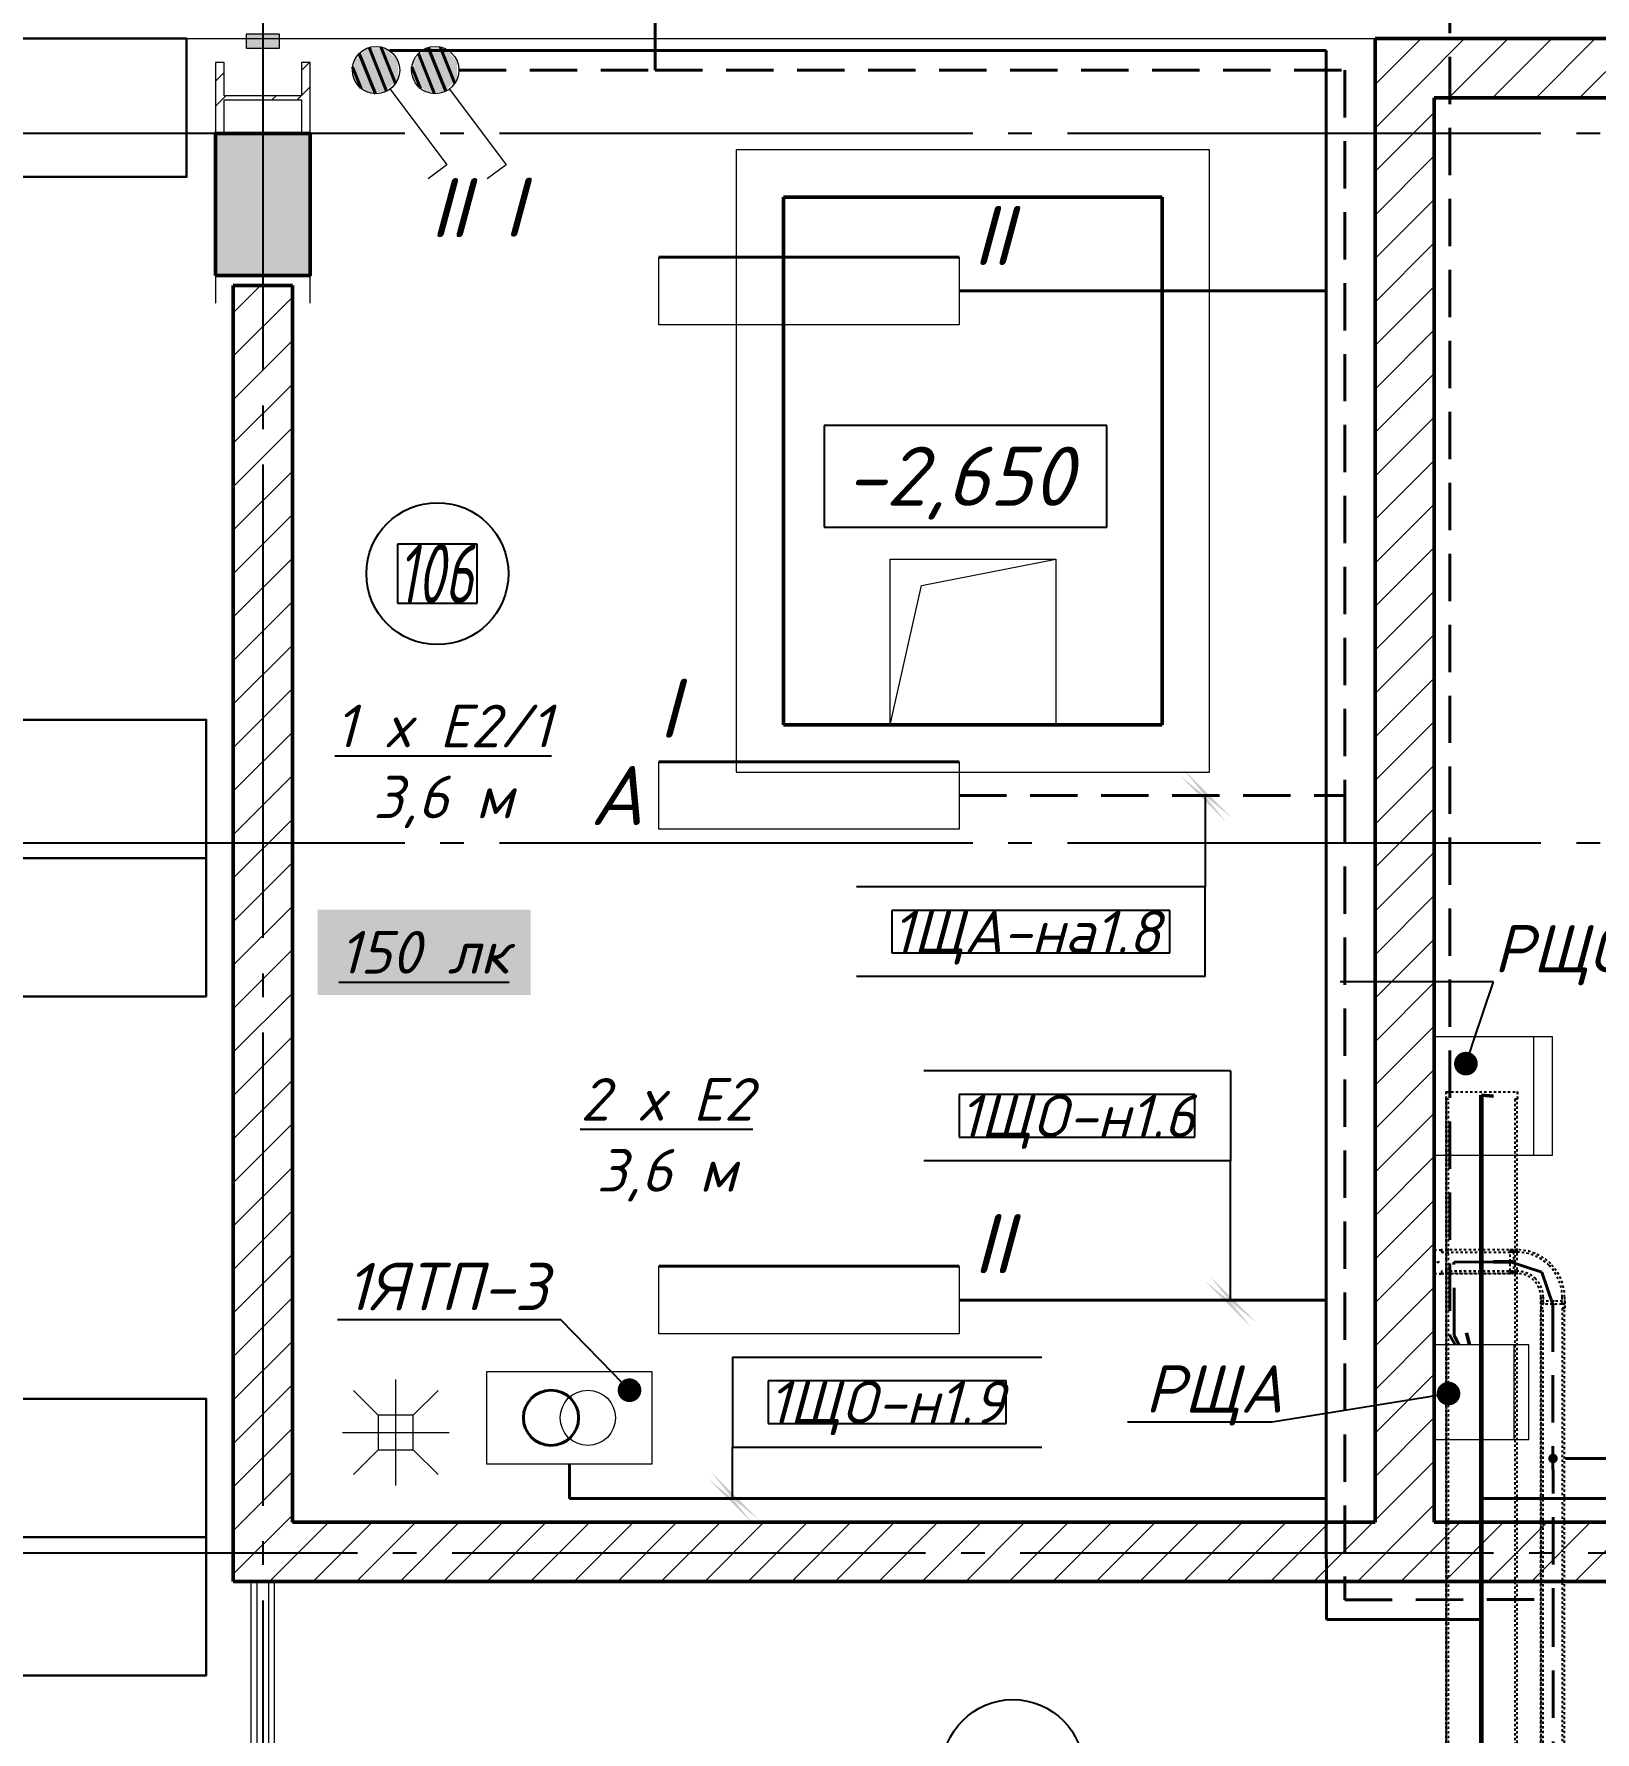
# Model space of a CAD drawing. Header units: millimetres. Extents: x 0 to 1293, y 0 to 420.
# Drawn here: x 388.5 to 454.5, y 302 to 373.8 of the extents above; entities that cross this region are included whole.
import ezdxf
from ezdxf import colors
from ezdxf.entities.mleader import LeaderData, LeaderLine
from ezdxf.math import Vec2, Vec3

# ---------------------------------------------------------------- set-up
doc = ezdxf.new("R2010")
doc.units = ezdxf.units.MM
for name, pattern in [('JIS_02_2.0', [3, 2, -1]), ('ГОСТ 2.303 5', [24, 20, -1.5, 1, -1.5]), ('СПКБ-0000-000-АР#001$0$Ashe', [300, 200, -100])]:
    doc.linetypes.add(name, pattern=pattern)
for name, color, linetype in [('@000', 7, 'Continuous'), ('Viewport1ForCustomObjects_0', 7, 'Continuous'), ('Viewport2ForCustomObjects_0', 7, 'Continuous'), ('Номер помещения', 7, 'Continuous'), ('СПКБ-0000-000-АР#001$0$Колонны новые', 7, 'Continuous'), ('СПКБ-0000-000-АР#001$0$Колонны существующие', 7, 'Continuous'), ('СПКБ-0000-000-АР#001$0$оборудование ТХ', 253, 'Continuous'), ('СПКБ-0000-000-АР#001$0$Перекрытие новые', 7, 'Continuous'), ('СПКБ-0000-000-АР#001$0$Стены', 7, 'Continuous'), ('СПКБ-0000-000-АР#001$0$Фахверк', 7, 'Continuous'), ('Строительные оси', 7, 'Continuous'), ('ЭМ_ЛОТКИ', 3, 'JIS_02_2.0'), ('ЭО_АВАРИЙНОЕ ОСВЕЩЕНИЕ', 7, 'Continuous'), ('ЭО_РАБОЧЕЕ ОСВЕЩЕНИЕ', 7, 'Continuous'), ('ЭС', 7, 'Continuous')]:
    doc.layers.add(name, color=color, linetype=linetype)
for name, color, linetype, lineweight, true_color in [('СПКБ-0000-000-АР#001$0$Колонны новые_Ном._пера__108', 7, 'Continuous', 13, 0xfd8379), ('СПКБ-0000-000-АР#001$0$Колонны существующие_Ном._пера__102', 7, 'Continuous', 13, 0xcccccc), ('СПКБ-0000-000-АР#001$0$Линии_Ном._пера__58', 7, 'Continuous', 50, 0xdf0000), ('СПКБ-0000-000-АР#001$0$Стены_Ном._пера__161', 7, 'Continuous', 13, 0xe11606), ('СПКБ-0000-000-АР#001$0$Стены_Ном._пера__58', 7, 'Continuous', 50, 0xdf0000), ('СПКБ-0000-000-АР#001$0$Фахверк_Ном._пера__102', 7, 'Continuous', 13, 0xcccccc)]:
    doc.layers.add(name, color=color, linetype=linetype, lineweight=lineweight, true_color=true_color)
for name, color, linetype, lineweight in [('СПКБ-0000-000-АР#001$0$Колонны новые_Ном._пера__20', 1, 'Continuous', 20), ('СПКБ-0000-000-АР#001$0$Колонны существующие_Ном._пера__141', 7, 'Continuous', 50), ('СПКБ-0000-000-АР#001$0$Линии_Ном._пера__1', 7, 'Continuous', 13), ('СПКБ-0000-000-АР#001$0$Линии_Ном._пера__20', 1, 'Continuous', 20), ('СПКБ-0000-000-АР#001$0$Перекрытие новые_Ном._пера__2', 8, 'Continuous', 15), ('СПКБ-0000-000-АР#001$0$Сантехника_Ном._пера__6', 5, 'Continuous', 9), ('СПКБ-0000-000-АР#001$0$Стены_Ном._пера__20', 1, 'Continuous', 20), ('СПКБ-0000-000-АР#001$0$Фахверк_Ном._пера__1', 7, 'Continuous', 13)]:
    doc.layers.add(name, color=color, linetype=linetype, lineweight=lineweight)
doc.styles.add('1.8', font='isocpeui.ttf', dxfattribs={"height": 1.8})
doc.styles.add('2.5', font='isocpeui.ttf')
doc.styles.add('CustomTextStyle175', font='isocpeui.ttf', dxfattribs={"height": 1.8})
doc.styles.add('CustomTextStyle184', font='isocpeui.ttf', dxfattribs={"height": 1.8})
doc.styles.add('CustomTextStyle206', font='isocpeui.ttf', dxfattribs={"height": 1.8})
doc.styles.add('CustomTextStyle22', font='isocpeui.ttf', dxfattribs={"width": 0.670915, "height": 2.5})
doc.styles.add('CustomTextStyle80', font='isocpeui.ttf', dxfattribs={"height": 2.5})
pattern_1 = [(0, (0, 0), (0, 75), [0, -75])]
pattern_2 = [(45, (0, 0), (-91.9239, 91.9239), [])]
pattern_3 = [(45, (0, 0), (-159.099, 159.099), []), (45, (-53.03, 53.03), (-159.099, 159.099), [])]

# ---------------------------------------------------------------- blocks, each defined once
blk = doc.blocks.new('*U560')
at = {"color": 0, "linetype": 'ByBlock', "lineweight": -2}
for p, q in [((-151, 0), (-151, -29.5)), ((-151, 0), (-150.2, 0)), ((-150.2, 0), (-150.2, -29.5)), ((-150.2, 0), (-148.7, 0)), ((-148.7, 0), (148.7, 0)), ((148.7, 0), (150.2, 0)), ((150.2, 0), (150.2, -29.5)), ((150.2, 0), (151, 0)), ((151, 0), (151, -29.5)), ((-150, -31), (-150, -3992.7)), ((-140, -31), (-150, -31)), ((-150, -3992.7), (-150, -31)), ((-140, -3992.7), (-140, -31)), ((140, -31), (140, -3992.7)), ((150, -31), (140, -31)), ((150, -3992.7), (150, -31)), ((150, -3992.7), (150, -31)), ((-140, -3992.7), (-150, -3992.7)), ((140, -3992.7), (-140, -3992.7)), ((150, -3992.7), (140, -3992.7))]:
    blk.add_line(p, q, dxfattribs=at)
for centre in [(0, -15), (0, -3977.7)]:
    blk.add_circle(centre, 3.5, dxfattribs=at)
for centre, radius, start, end in [((-149.8, -29.5), 1.21, 180.00001, 247.38013), ((-150.4, -31), 0.413, 0, 67.38013), ((-149.8, -29.5), 0.413, 180.00004, 247.38013), ((-150.4, -31), 1.21, 0, 67.38013), ((150.4, -31), 1.21, 112.61987, 180), ((149.8, -29.5), 0.413, 292.61987, 359.99996), ((150.4, -31), 0.413, 112.61987, 180), ((149.8, -29.5), 1.21, 292.61987, 359.99999)]:
    blk.add_arc(centre, radius, start, end, dxfattribs=at)
blk = doc.blocks.new('*U561')
at = {"color": 0, "linetype": 'ByBlock', "lineweight": -2}
for p, q in [((-50.7, 0), (-50.7, -29.5)), ((-50.7, 0), (-50, 0)), ((-50, 0), (-50, -29.5)), ((-50, 0), (-48.5, 0)), ((-48.5, 0), (48.5, 0)), ((48.5, 0), (50, 0)), ((50, 0), (50, -29.5)), ((50, 0), (50.7, 0)), ((50.7, 0), (50.7, -29.5)), ((-50, -31), (-50, -2807.9)), ((-40, -31), (-50, -31)), ((-50, -2807.9), (-50, -31)), ((-40, -2807.9), (-40, -31)), ((40, -31), (40, -2807.9)), ((50, -31), (40, -31)), ((50, -2807.9), (50, -31)), ((50, -2807.9), (50, -31)), ((-40, -2807.9), (-50, -2807.9)), ((40, -2807.9), (-40, -2807.9)), ((50, -2807.9), (40, -2807.9))]:
    blk.add_line(p, q, dxfattribs=at)
for centre in [(0, -15), (0, -2792.9)]:
    blk.add_circle(centre, 3.5, dxfattribs=at)
for centre, radius, start, end in [((-49.4, -29.5), 1.33, 180.00001, 230.03378), ((-50.6, -31), 0.629, 0, 50.03378), ((-49.4, -29.5), 0.629, 180.00001, 230.03378), ((-50.6, -31), 1.33, 0, 50.03378), ((50.6, -31), 1.33, 129.96622, 180), ((49.4, -29.5), 0.629, 309.96622, 359.99999), ((50.6, -31), 0.629, 129.96622, 180), ((49.4, -29.5), 1.33, 309.96622, 359.99999)]:
    blk.add_arc(centre, radius, start, end, dxfattribs=at)
blk = doc.blocks.new('*U566')
at = {"color": 0, "linetype": 'ByBlock', "lineweight": -2}
for p, q in [((-50.7, 0), (-50.7, -29.5)), ((-50.7, 0), (-50, 0)), ((-50, 0), (-50, -29.5)), ((-50, 0), (-48.5, 0)), ((-48.5, 0), (48.5, 0)), ((48.5, 0), (50, 0)), ((50, 0), (50, -29.5)), ((50, 0), (50.7, 0)), ((50.7, 0), (50.7, -29.5)), ((-50, -31), (-50, -335.3)), ((-40, -31), (-50, -31)), ((-50, -335.3), (-50, -31)), ((-40, -335.3), (-40, -31)), ((40, -31), (40, -335.3)), ((50, -31), (40, -31)), ((50, -335.3), (50, -31)), ((50, -335.3), (50, -31)), ((-40, -335.3), (-50, -335.3)), ((40, -335.3), (-40, -335.3)), ((50, -335.3), (40, -335.3))]:
    blk.add_line(p, q, dxfattribs=at)
for centre in [(0, -15), (0, -320.3)]:
    blk.add_circle(centre, 3.5, dxfattribs=at)
for centre, radius, start, end in [((-49.4, -29.5), 1.33, 180.00001, 230.03378), ((-50.6, -31), 0.629, 0, 50.03378), ((-49.4, -29.5), 0.629, 180.00001, 230.03378), ((-50.6, -31), 1.33, 0, 50.03378), ((50.6, -31), 1.33, 129.96622, 180), ((49.4, -29.5), 0.629, 309.96622, 359.99999), ((50.6, -31), 0.629, 129.96622, 180), ((49.4, -29.5), 1.33, 309.96622, 359.99999)]:
    blk.add_arc(centre, radius, start, end, dxfattribs=at)
blk = doc.blocks.new('*U567')
at = {"color": 0, "linetype": 'ByBlock', "lineweight": -2}
for p, q in [((-130.2, 228.9), (-130, 228.9)), ((-130.2, 221.2), (-130.2, 228.9)), ((-130.2, 220.6), (-130.2, 221.2)), ((-130.2, 219.4), (-130.2, 220.6)), ((-130.2, 219.2), (-130.2, 219.4)), ((-130.2, 141.2), (-130.2, 219.2)), ((-130, 230), (-100, 230)), ((-130, 230), (-130, 220)), ((-100, 230), (-130, 230)), ((-100, 220), (-130, 220)), ((-130.2, 141.2), (-130.2, 141)), ((-130.2, 141), (-130.2, 139.8)), ((-130.2, 139.8), (-130.2, 139.2)), ((-130.2, 131.5), (-130.2, 139.2)), ((-130, 131.5), (-130.2, 131.5)), ((-130, 140), (-100, 140)), ((-130, 140), (-130, 130)), ((-100, 130), (-130, 130)), ((-100, 130), (-130, 130)), ((0, 0), (0, 30)), ((0, 30), (0, 0)), ((10, 0), (0, 0)), ((10, 30), (10, 0)), ((10, 0), (10.8, 0)), ((10.8, 0), (11, 0)), ((89, 0), (11, 0)), ((89.2, 0), (89, 0)), ((90, 0), (89.2, 0)), ((90, 0), (90, 30)), ((100, 0), (90, 0)), ((100, 30), (100, 0)), ((100, 30), (100, 0))]:
    blk.add_line(p, q, dxfattribs=at)
for centre in [(-115.2, 180.2), (50, 15)]:
    blk.add_circle(centre, 3.5, dxfattribs=at)
for radius, start, end in [(200, 45, 90), (190, 45, 90), (190, 0, 45), (200, 0, 45), (110, 45, 90), (100, 45, 90), (100, 0, 45), (110, 0, 45)]:
    blk.add_arc((-100, 30), radius, start, end, dxfattribs=at)
blk = doc.blocks.new('_Dot')
at = {"color": 0, "linetype": 'ByBlock', "lineweight": -2}
blk.add_line((-0.5, 0), (-1, 0), dxfattribs=at)
at = {"color": 0, "linetype": 'ByBlock', "const_width": 0.5}
blk.add_lwpolyline([(-0.25, 0, 1), (0.25, 0, 1)], format="xyb", close=True, dxfattribs=at)
blk = doc.blocks.new('СПКБ-0000-000-АР#001$0$Перекрытие_14', base_point=(-24406.7, 25286.1))
at = {"layer": 'СПКБ-0000-000-АР#001$0$Перекрытие новые_Ном._пера__2', "color": 8, "linetype": 'Continuous', "lineweight": 15, "flags": 128}
blk.add_lwpolyline([(-24406.7, 25286.1), (17886.7, 25286.1), (17886.7, 19190.9), (18207.5, 19191.7), (18218.1, 15055.7), (18468.1, 15055.7), (18468.1, 13655.7), (18218.1, 13655.7), (18247.5, 3579.8), (17892.7, 3578.9), (17892.7, -2534.3), (-24406.7, -2530.3)], close=True, dxfattribs=at)
blk = doc.blocks.new('СПКБ-0000-000-АР#001$0$Стена_28', base_point=(6043.1, 18766.1))
at = {"layer": 'СПКБ-0000-000-АР#001$0$Стены_Ном._пера__161', "linetype": 'Continuous', "lineweight": 13, "true_color": 0xe11606}
h = blk.add_hatch(dxfattribs=at)
h.set_pattern_fill('ГИПС', color=12, style=0, pattern_type=2)
h.set_pattern_definition(pattern_1)
h.paths.add_polyline_path([(5993.1, 18766.1), (5993.1, 16185.7), (6018.1, 16185.7), (6018.1, 18766.1)])
h = blk.add_hatch(dxfattribs=at)
h.set_pattern_fill('ГИПС', color=12, style=0, pattern_type=2)
h.set_pattern_definition(pattern_1)
h.paths.add_polyline_path([(6093.1, 16185.7), (6093.1, 18766.1), (6068.1, 18766.1), (6068.1, 16185.7)])
at = {"layer": 'СПКБ-0000-000-АР#001$0$Стены_Ном._пера__161', "color": 12, "linetype": 'Continuous', "lineweight": 13, "true_color": 0xe11606}
for p, q in [((6018.1, 18766.1), (6018.1, 16185.7)), ((6068.1, 16185.7), (6068.1, 18766.1))]:
    blk.add_line(p, q, dxfattribs=at)
at = {"layer": 'СПКБ-0000-000-АР#001$0$Стены_Ном._пера__161', "color": 12, "linetype": 'Continuous', "lineweight": 13, "true_color": 0xe11606, "flags": 128}
for points in [[(5993.1, 18766.1), (5993.1, 16185.7)], [(6093.1, 18766.1), (5993.1, 18766.1)], [(6093.1, 16185.7), (6093.1, 18766.1)]]:
    blk.add_lwpolyline(points, dxfattribs=at)
blk = doc.blocks.new('СПКБ-0000-000-АР#001$0$Стена_29', base_point=(10742.9, 18766.1))
at = {"layer": 'СПКБ-0000-000-АР#001$0$Стены_Ном._пера__20', "linetype": 'Continuous', "lineweight": 20}
h = blk.add_hatch(dxfattribs=at)
h.set_pattern_fill('КИРПИЧ_ОБЫКНОВЕННЫЙ', color=1, style=0, pattern_type=2)
h.set_pattern_definition(pattern_2)
h.paths.add_polyline_path([(10992.9, 19016.1), (10992.9, 25036.1), (10742.9, 25286.1), (10742.9, 19016.1)])
at = {"layer": 'СПКБ-0000-000-АР#001$0$Стены_Ном._пера__58', "color": 12, "linetype": 'Continuous', "lineweight": 50, "true_color": 0xdf0000, "flags": 128}
for points in [[(10742.9, 25286.1), (10742.9, 19016.1)], [(10992.9, 19016.1), (10992.9, 25036.1)]]:
    blk.add_lwpolyline(points, dxfattribs=at)
blk = doc.blocks.new('СПКБ-0000-000-АР#001$0$Стена_60', base_point=(6043.1, 18766.1))
at = {"layer": 'СПКБ-0000-000-АР#001$0$Стены_Ном._пера__20', "linetype": 'Continuous', "lineweight": 20}
h = blk.add_hatch(dxfattribs=at)
h.set_pattern_fill('КИРПИЧ_ОБЫКНОВЕННЫЙ', color=1, style=0, pattern_type=2)
h.set_pattern_definition(pattern_2)
h.paths.add_polyline_path([(5918.1, 18766.1), (12243.3, 18766.1), (12243.3, 18881.1), (12243.3, 19016.1), (6168.1, 19016.1)])
at = {"layer": 'СПКБ-0000-000-АР#001$0$Стены_Ном._пера__58', "color": 12, "linetype": 'Continuous', "lineweight": 50, "true_color": 0xdf0000, "flags": 128}
for points in [[(10742.9, 19016.1), (6168.1, 19016.1)], [(12243.3, 19016.1), (10992.9, 19016.1)], [(5918.1, 18766.1), (12243.3, 18766.1)]]:
    blk.add_lwpolyline(points, dxfattribs=at)
blk = doc.blocks.new('СПКБ-0000-000-АР#001$0$Стена_105', base_point=(10742.9, 25286.1))
at = {"layer": 'СПКБ-0000-000-АР#001$0$Стены_Ном._пера__20', "linetype": 'Continuous', "lineweight": 20}
h = blk.add_hatch(dxfattribs=at)
h.set_pattern_fill('КИРПИЧ_ОБЫКНОВЕННЫЙ', color=1, style=0, pattern_type=2)
h.set_pattern_definition(pattern_2)
h.paths.add_polyline_path([(11973.1, 25036.1), (11973.1, 25286.1), (10742.9, 25286.1), (10992.9, 25036.1)])
at = {"layer": 'СПКБ-0000-000-АР#001$0$Стены_Ном._пера__58', "color": 12, "linetype": 'Continuous', "lineweight": 50, "true_color": 0xdf0000, "flags": 128}
for points in [[(11973.1, 25286.1), (10742.9, 25286.1)], [(10992.9, 25036.1), (14793.6, 25036.2)]]:
    blk.add_lwpolyline(points, dxfattribs=at)
blk = doc.blocks.new('СПКБ-0000-000-АР#001$0$Стена_125', base_point=(6043.1, 18766.1))
at = {"layer": 'СПКБ-0000-000-АР#001$0$Стены_Ном._пера__20', "linetype": 'Continuous', "lineweight": 20}
h = blk.add_hatch(dxfattribs=at)
h.set_pattern_fill('КИРПИЧ_ОБЫКНОВЕННЫЙ', color=1, style=0, pattern_type=2)
h.set_pattern_definition(pattern_2)
h.paths.add_polyline_path([(6168.1, 19016.1), (6168.1, 24243.5), (5918.1, 24243.5), (5918.1, 18766.1)])
at = {"layer": 'СПКБ-0000-000-АР#001$0$Стены_Ном._пера__58', "color": 12, "linetype": 'Continuous', "lineweight": 50, "true_color": 0xdf0000, "flags": 128}
for points in [[(6168.1, 24243.5), (5918.1, 24243.5)], [(5918.1, 24243.5), (5918.1, 18766.1)], [(6168.1, 19016.1), (6168.1, 24243.5)]]:
    blk.add_lwpolyline(points, dxfattribs=at)
blk = doc.blocks.new('СПКБ-0000-000-АР#001$0$Колонна_34', base_point=(6043.1, 24585.7))
at = {"layer": 'СПКБ-0000-000-АР#001$0$Колонны существующие_Ном._пера__102', "linetype": 'Continuous', "lineweight": 13, "true_color": 0xcccccc}
blk.add_hatch(color=254, dxfattribs=at).paths.add_polyline_path([(5843.1, 24285.7), (6243.1, 24285.7), (6243.1, 24885.7), (5843.1, 24885.7)])
at = {"layer": 'СПКБ-0000-000-АР#001$0$Колонны существующие_Ном._пера__141', "color": 7, "linetype": 'Continuous', "lineweight": 50, "flags": 128}
blk.add_lwpolyline([(5843.1, 24285.7), (6243.1, 24285.7), (6243.1, 24885.7), (5843.1, 24885.7)], close=True, dxfattribs=at)
blk = doc.blocks.new('СПКБ-0000-000-АР#001$0$Колонна_108', base_point=(6043.1, 25035.7))
at = {"layer": 'СПКБ-0000-000-АР#001$0$Колонны новые_Ном._пера__108', "linetype": 'Continuous', "lineweight": 13, "true_color": 0xfd8379}
h = blk.add_hatch(dxfattribs=at)
h.set_pattern_fill('СТАЛЬ', color=11, style=0, pattern_type=2)
h.set_pattern_definition(pattern_3)
h.paths.add_polyline_path([(6243.1, 25185.7), (6206.5, 25185.7), (6206.5, 25044.5), (5879.8, 25044.5), (5879.8, 25185.7), (5843.1, 25185.7), (5843.1, 24885.7), (5879.8, 24885.7), (5879.8, 25027), (6206.5, 25027), (6206.5, 24885.7), (6243.1, 24885.7)])
at = {"layer": 'СПКБ-0000-000-АР#001$0$Колонны новые_Ном._пера__20', "color": 1, "linetype": 'Continuous', "lineweight": 20}
for p, q in [((5879.8, 25185.7), (5843.1, 25185.7)), ((5843.1, 25185.7), (5843.1, 24885.7)), ((5879.8, 25044.5), (5879.8, 25185.7)), ((6243.1, 25185.7), (6206.5, 25185.7)), ((6206.5, 25185.7), (6206.5, 25044.5)), ((6243.1, 24885.7), (6243.1, 25185.7)), ((6206.5, 25044.5), (5879.8, 25044.5)), ((5879.8, 24885.7), (5879.8, 25027)), ((5879.8, 25027), (6206.5, 25027)), ((6206.5, 25027), (6206.5, 24885.7)), ((5843.1, 24885.7), (5879.8, 24885.7)), ((6206.5, 24885.7), (6243.1, 24885.7))]:
    blk.add_line(p, q, dxfattribs=at)
blk = doc.blocks.new('СПКБ-0000-000-АР#001$0$Колонна_109', base_point=(5843.1, 24228.2))
at = {"layer": 'СПКБ-0000-000-АР#001$0$Колонны новые_Ном._пера__108', "linetype": 'Continuous', "lineweight": 13, "true_color": 0xfd8379}
h = blk.add_hatch(dxfattribs=at)
h.set_pattern_fill('СТАЛЬ', color=11, style=0, pattern_type=2)
h.set_pattern_definition(pattern_3)
h.paths.add_polyline_path([(6243.1, 24169.4), (6243.1, 24282.4), (6243.1, 24284.4), (6241.1, 24284.4), (5845.1, 24284.4), (5843.1, 24284.4), (5843.1, 24282.4), (5843.1, 24169.4), (5845.1, 24169.4), (5845.1, 24282.4), (6241.1, 24282.4), (6241.1, 24169.4)])
at = {"layer": 'СПКБ-0000-000-АР#001$0$Колонны новые_Ном._пера__20', "color": 1, "linetype": 'Continuous', "lineweight": 20}
for p, q in [((5845.1, 24284.4), (5843.1, 24284.4)), ((5843.1, 24284.4), (5843.1, 24282.4)), ((5843.1, 24282.4), (5843.1, 24169.4)), ((6241.1, 24284.4), (5845.1, 24284.4)), ((5845.1, 24169.4), (5845.1, 24282.4)), ((5845.1, 24282.4), (6241.1, 24282.4)), ((6243.1, 24284.4), (6241.1, 24284.4)), ((6241.1, 24282.4), (6241.1, 24169.4)), ((6243.1, 24282.4), (6243.1, 24284.4)), ((6243.1, 24169.4), (6243.1, 24282.4)), ((5843.1, 24169.4), (5845.1, 24169.4)), ((6241.1, 24169.4), (6243.1, 24169.4))]:
    blk.add_line(p, q, dxfattribs=at)
blk = doc.blocks.new('СПКБ-0000-000-АР#001$0$Трап')
at = {"layer": 'СПКБ-0000-000-АР#001$0$Сантехника_Ном._пера__6', "color": 5, "linetype": 'Continuous', "lineweight": 9}
for p, q in [((0, -609), (0, 609)), ((-200, 200), (-483, 483)), ((200, 200), (483, 483)), ((200, 200), (-200, 200)), ((-200, 200), (-200, -200)), ((200, -200), (200, 200)), ((609, 0), (-609, 0)), ((-200, -200), (-483, -483)), ((-200, -200), (200, -200)), ((200, -200), (483, -483))]:
    blk.add_line(p, q, dxfattribs=at)
blk = doc.blocks.new('СПКБ-0000-000-АР#001$0$Колонна_159', base_point=(6043.1, 25275.7))
at = {"layer": 'СПКБ-0000-000-АР#001$0$Фахверк_Ном._пера__102', "linetype": 'Continuous', "lineweight": 13, "true_color": 0xcccccc}
blk.add_hatch(color=254, dxfattribs=at).paths.add_polyline_path([(6113.1, 25305.7), (5973.1, 25305.7), (5973.1, 25245.7), (6113.1, 25245.7)])
at = {"layer": 'СПКБ-0000-000-АР#001$0$Фахверк_Ном._пера__1', "color": 7, "linetype": 'Continuous', "lineweight": 13, "flags": 128}
blk.add_lwpolyline([(6113.1, 25305.7), (5973.1, 25305.7), (5973.1, 25245.7), (6113.1, 25245.7)], close=True, dxfattribs=at)
blk = doc.blocks.new('*E595')
at = {"layer": 'СПКБ-0000-000-АР#001$0$Линии_Ном._пера__1', "color": 7, "linetype": 'СПКБ-0000-000-АР#001$0$Ashe', "lineweight": 13, "flags": 128}
for points in [[(376.75, 298.8), (356.75, 298.8), (356.75, 272.5), (376.75, 272.5)], [(363.25, 274.5), (363.25, 281.5), (370.25, 281.5), (370.25, 274.5)]]:
    blk.add_lwpolyline(points, close=True, dxfattribs=at)
at = {"layer": 'СПКБ-0000-000-АР#001$0$Линии_Ном._пера__20', "color": 1, "linetype": 'СПКБ-0000-000-АР#001$0$Ashe', "lineweight": 20, "flags": 128}
blk.add_lwpolyline([(363.25, 274.5), (364.582, 280.389), (370.25, 281.5)], dxfattribs=at)
at = {"layer": 'СПКБ-0000-000-АР#001$0$Линии_Ном._пера__58', "color": 12, "linetype": 'СПКБ-0000-000-АР#001$0$Ashe', "lineweight": 50, "true_color": 0xdf0000, "flags": 128}
blk.add_lwpolyline([(374.75, 296.8), (358.75, 296.8), (358.75, 274.5), (374.75, 274.5)], close=True, dxfattribs=at)
at = {"layer": 'СПКБ-0000-000-АР#001$0$оборудование ТХ', "lineweight": 30}
for points in [[(315.513, 303.504), (333.53, 303.504), (333.53, 297.658), (315.513, 297.658)], [(316.34, 274.72), (334.357, 274.72), (334.357, 268.875), (316.34, 268.875)], [(316.34, 268.875), (334.357, 268.875), (334.357, 263.029), (316.34, 263.029)], [(316.34, 246.023), (334.357, 246.023), (334.357, 240.177), (316.34, 240.177)], [(316.34, 240.177), (334.357, 240.177), (334.357, 234.332), (316.34, 234.332)]]:
    blk.add_lwpolyline(points, close=True, dxfattribs=at)
at = {"layer": 'СПКБ-0000-000-АР#001$0$Колонны новые', "color": 1, "lineweight": 20, "xscale": 0.01, "yscale": 0.01, "zscale": 0.01}
for name, p in [('СПКБ-0000-000-АР#001$0$Колонна_108', (336.75, 301)), ('СПКБ-0000-000-АР#001$0$Колонна_109', (334.75, 292.925))]:
    blk.add_blockref(name, p, dxfattribs=at)
at = {"layer": 'СПКБ-0000-000-АР#001$0$Колонны существующие', "color": 7, "lineweight": 50, "xscale": 0.01, "yscale": 0.01, "zscale": 0.01}
blk.add_blockref('СПКБ-0000-000-АР#001$0$Колонна_34', (336.75, 296.5), dxfattribs=at)
at = {"layer": 'СПКБ-0000-000-АР#001$0$Перекрытие новые', "color": 8, "linetype": 'Continuous', "lineweight": 15, "xscale": 0.01, "yscale": 0.01, "zscale": 0.01}
blk.add_blockref('СПКБ-0000-000-АР#001$0$Перекрытие_14', (32.251, 303.504), dxfattribs=at)
at = {"layer": 'СПКБ-0000-000-АР#001$0$Сантехника_Ном._пера__6', "color": 5, "linetype": 'Continuous', "lineweight": 9, "xscale": 0.003680875341440198, "yscale": 0.003695708719681823, "zscale": 10, "rotation": 270}
blk.add_blockref('СПКБ-0000-000-АР#001$0$Трап', (342.368, 244.594), dxfattribs=at)
at = {"layer": 'СПКБ-0000-000-АР#001$0$Стены', "color": 12, "lineweight": 50, "true_color": 0xdf0000, "xscale": 0.01, "yscale": 0.01, "zscale": 0.01}
for name, p in [('СПКБ-0000-000-АР#001$0$Стена_29', (383.747, 238.303)), ('СПКБ-0000-000-АР#001$0$Стена_105', (383.747, 303.504)), ('СПКБ-0000-000-АР#001$0$Стена_125', (336.75, 238.303)), ('СПКБ-0000-000-АР#001$0$Стена_60', (336.75, 238.303))]:
    blk.add_blockref(name, p, dxfattribs=at)
at = {"layer": 'СПКБ-0000-000-АР#001$0$Стены', "color": 12, "lineweight": 13, "true_color": 0xe11606, "xscale": 0.01, "yscale": 0.01, "zscale": 0.01}
blk.add_blockref('СПКБ-0000-000-АР#001$0$Стена_28', (336.75, 238.303), dxfattribs=at)
at = {"layer": 'СПКБ-0000-000-АР#001$0$Фахверк', "color": 7, "lineweight": 13, "xscale": 0.01, "yscale": 0.01, "zscale": 0.01}
blk.add_blockref('СПКБ-0000-000-АР#001$0$Колонна_159', (336.75, 303.4), dxfattribs=at)
blk = doc.blocks.new('*E596')
at = {"layer": 'Номер помещения', "color": 6, "linetype": 'Continuous'}
for p, q in [((393.846, 295.66), (381.907, 295.66)), ((381.907, 295.66), (381.907, 291.36)), ((393.846, 291.36), (393.846, 295.66)), ((381.907, 291.36), (393.846, 291.36))]:
    blk.add_line(p, q, dxfattribs=at)
at = {"layer": 'Номер помещения', "color": 7, "linetype": 'Continuous', "true_color": 0xffffff}
for p, q in [((367.251, 290.643), (363.876, 290.643)), ((363.876, 290.643), (363.876, 288.143)), ((367.251, 288.143), (367.251, 290.643)), ((363.876, 288.143), (367.251, 288.143)), ((363.876, 288.143), (363.876, 288.143))]:
    blk.add_line(p, q, dxfattribs=at)
at = {"layer": 'Номер помещения', "color": 6, "linetype": 'Continuous'}
for centre in [(365.564, 289.393), (389.88, 238.807)]:
    blk.add_circle(centre, 3, dxfattribs=at)
at = {"layer": 'Строительные оси', "color": 3, "linetype": 'ГОСТ 2.303 5', "lineweight": 25}
for p, q in [((358.188, 318), (358.188, 14)), ((484.187, 308), (14, 308)), ((484.187, 278), (14, 278)), ((578.188, 248), (14.188, 248))]:
    blk.add_line(p, q, dxfattribs=at)
at = {"layer": 'ЭО_АВАРИЙНОЕ ОСВЕЩЕНИЕ', "color": 1, "linetype": 'JIS_02_2.0', "lineweight": 40}
for p, q in [((374.768, 310.676), (374.768, 316.446)), ((408.339, 314.236), (408.339, 257.196)), ((366.472, 310.676), (374.768, 310.676)), ((374.768, 310.676), (403.912, 310.676)), ((403.912, 310.676), (403.912, 280.017)), ((387.614, 280.017), (403.912, 280.017)), ((403.912, 280.017), (403.912, 246.026)), ((408.517, 260.294), (410.888, 260.313)), ((408.532, 257.203), (408.517, 260.294)), ((410.888, 260.313), (412.229, 259.868)), ((412.229, 259.868), (412.692, 258.512)), ((412.692, 258.512), (412.707, 246.036)), ((408.339, 257.196), (408.564, 256.795)), ((408.728, 256.795), (408.532, 257.203)), ((418.236, 251.997), (412.7, 251.997)), ((403.912, 246.026), (412.707, 246.036)), ((412.707, 246.036), (412.727, 228.961))]:
    blk.add_line(p, q, dxfattribs=at)
at = {"layer": 'ЭО_АВАРИЙНОЕ ОСВЕЩЕНИЕ', "color": 1, "lineweight": 40}
for p, q in [((365.177, 311.631), (365.919, 309.781)), ((365.681, 311.654), (366.298, 310.113)), ((364.48, 310.808), (364.847, 309.895)), ((364.764, 311.382), (365.448, 309.676)), ((374.924, 281.442), (387.614, 281.442))]:
    blk.add_line(p, q, dxfattribs=at)
at = {"layer": 'ЭО_АВАРИЙНОЕ ОСВЕЩЕНИЕ', "color": 7, "lineweight": 0}
for p, q in [((366.071, 309.875), (368.47, 306.675)), ((368.47, 306.675), (367.67, 306.075)), ((374.924, 278.592), (374.924, 281.442)), ((387.614, 281.442), (387.614, 278.592)), ((387.614, 278.592), (374.924, 278.592))]:
    blk.add_line(p, q, dxfattribs=at)
at = {"layer": 'ЭО_АВАРИЙНОЕ ОСВЕЩЕНИЕ', "color": 1, "linetype": 'JIS_02_2.0', "lineweight": 40, "const_width": 0.2, "flags": 128}
blk.add_lwpolyline([(412.6, 251.997, 1), (412.8, 251.997, 1)], format="xyb", close=True, dxfattribs=at)
at = {"layer": 'ЭО_АВАРИЙНОЕ ОСВЕЩЕНИЕ', "color": 7, "lineweight": 0}
blk.add_circle((365.472, 310.676), 1, dxfattribs=at)
at = {"layer": 'ЭО_АВАРИЙНОЕ ОСВЕЩЕНИЕ', "color": 1, "lineweight": 0}
for points in [[(365.091, 311.595), (364.552, 311.069), (366.379, 311.069)], [(365.099, 311.604), (365.091, 311.595), (365.865, 311.595)], [(365.091, 311.595), (365.865, 311.595), (366.379, 311.069)], [(364.552, 311.048), (364.543, 310.304), (366.391, 310.304)], [(364.552, 311.069), (364.552, 311.048), (366.4, 311.048)], [(364.552, 311.069), (366.379, 311.069), (366.4, 311.048)], [(364.552, 311.048), (366.4, 311.048), (366.391, 310.304)], [(364.543, 310.304), (364.564, 310.283), (366.391, 310.283)], [(364.543, 310.304), (366.391, 310.304), (366.391, 310.283)], [(364.564, 310.283), (365.078, 309.756), (365.853, 309.756)], [(364.564, 310.283), (366.391, 310.283), (365.853, 309.756)], [(365.078, 309.756), (365.853, 309.756), (365.844, 309.748)]]:
    blk.add_solid(points, dxfattribs=at)
at = {"layer": 'ЭО_РАБОЧЕЕ ОСВЕЩЕНИЕ', "color": 5, "lineweight": 40}
for p, q in [((362.677, 311.631), (363.419, 309.781)), ((363.181, 311.654), (363.798, 310.113)), ((403.121, 311.497), (363.541, 311.497)), ((403.121, 301.339), (403.121, 311.497)), ((361.98, 310.808), (362.347, 309.895)), ((362.264, 311.382), (362.948, 309.676)), ((374.924, 302.764), (387.614, 302.764)), ((403.121, 301.339), (387.614, 301.339)), ((403.121, 258.695), (403.121, 301.339)), ((374.924, 260.12), (387.614, 260.12)), ((403.121, 258.695), (387.614, 258.695)), ((403.121, 250.303), (403.121, 258.695)), ((371.142, 250.303), (371.142, 251.772)), ((403.121, 250.303), (371.142, 250.303)), ((403.131, 245.193), (403.121, 250.303)), ((414.092, 250.303), (409.685, 250.303)), ((414.092, 250.303), (409.685, 250.303)), ((416.074, 250.303), (414.092, 250.303)), ((409.685, 245.193), (403.131, 245.193))]:
    blk.add_line(p, q, dxfattribs=at)
at = {"layer": 'ЭО_РАБОЧЕЕ ОСВЕЩЕНИЕ', "color": 7, "lineweight": 0}
for p, q in [((363.571, 309.875), (365.97, 306.675)), ((365.97, 306.675), (365.17, 306.075)), ((374.924, 299.914), (374.924, 302.764)), ((387.614, 302.764), (387.614, 299.914)), ((387.614, 299.914), (374.924, 299.914)), ((374.924, 257.27), (374.924, 260.12)), ((387.614, 260.12), (387.614, 257.27)), ((387.614, 257.27), (374.924, 257.27)), ((367.642, 255.661), (367.642, 251.772)), ((374.642, 255.661), (367.642, 255.661)), ((374.642, 251.772), (374.642, 255.661)), ((367.642, 251.772), (374.642, 251.772))]:
    blk.add_line(p, q, dxfattribs=at)
for centre, radius in [((362.972, 310.676), 1), ((371.92, 253.716), 1.167)]:
    blk.add_circle(centre, radius, dxfattribs=at)
at = {"layer": 'ЭО_РАБОЧЕЕ ОСВЕЩЕНИЕ', "color": 5, "lineweight": 40}
blk.add_circle((370.364, 253.716), 1.167, dxfattribs=at)
at = {"layer": 'ЭО_РАБОЧЕЕ ОСВЕЩЕНИЕ', "color": 5, "lineweight": 0}
for points in [[(362.591, 311.595), (362.052, 311.069), (363.879, 311.069)], [(362.599, 311.604), (362.591, 311.595), (363.365, 311.595)], [(362.591, 311.595), (363.365, 311.595), (363.879, 311.069)], [(362.052, 311.048), (362.043, 310.304), (363.891, 310.304)], [(362.052, 311.069), (362.052, 311.048), (363.9, 311.048)], [(362.052, 311.069), (363.879, 311.069), (363.9, 311.048)], [(362.052, 311.048), (363.9, 311.048), (363.891, 310.304)], [(362.043, 310.304), (362.064, 310.283), (363.891, 310.283)], [(362.043, 310.304), (363.891, 310.304), (363.891, 310.283)], [(362.064, 310.283), (362.578, 309.756), (363.353, 309.756)], [(362.064, 310.283), (363.891, 310.283), (363.353, 309.756)], [(362.578, 309.756), (363.353, 309.756), (363.344, 309.748)]]:
    blk.add_solid(points, dxfattribs=at)
at = {"layer": 'ЭС', "color": 5, "lineweight": 50}
for p, q in [((407.685, 269.813), (407.685, 264.813)), ((410.185, 267.313), (409.685, 267.35))]:
    blk.add_line(p, q, dxfattribs=at)
at = {"layer": 'ЭС', "color": 7, "lineweight": 0}
for p, q in [((412.685, 269.813), (407.685, 269.813)), ((411.896, 264.813), (411.896, 269.813)), ((412.685, 264.813), (412.685, 269.813)), ((407.685, 264.813), (412.685, 264.813)), ((412.685, 264.813), (412.685, 264.813)), ((411.685, 256.795), (407.685, 256.795)), ((411.054, 252.795), (411.054, 256.795)), ((411.685, 252.795), (411.685, 256.795)), ((407.685, 252.795), (411.685, 252.795)), ((411.685, 252.795), (411.685, 252.795))]:
    blk.add_line(p, q, dxfattribs=at)
at = {"layer": 'ЭС', "color": 5, "lineweight": 60}
for p, q in [((409.685, 250.981), (409.685, 267.35)), ((409.685, 250.303), (409.685, 250.981)), ((409.685, 245.193), (409.685, 250.303)), ((409.685, 227.573), (409.685, 245.193))]:
    blk.add_line(p, q, dxfattribs=at)
at = {"layer": 'ЭС', "color": 1, "lineweight": 50}
for p, q in [((410.185, 260.315), (411.038, 260.315)), ((409.046, 257.313), (409.178, 256.795)), ((407.685, 256.795), (407.685, 252.795))]:
    blk.add_line(p, q, dxfattribs=at)
at = {"layer": 'Номер помещения', "color": 7, "linetype": 'Continuous', "style": 'CustomTextStyle80'}
blk.add_text('-2,650', height=2.5, dxfattribs=at).set_placement((382.807, 292.26))
at = {"layer": 'Номер помещения', "color": 7, "linetype": 'Continuous', "style": 'CustomTextStyle22', "width": 0.670915}
blk.add_text('106', height=2.5, dxfattribs=at).set_placement((363.876, 288.143))
blk = doc.blocks.new('CustomObjectsInViewport1_0')
at = {"layer": 'ЭО_АВАРИЙНОЕ ОСВЕЩЕНИЕ'}
for p, q in [((438.009, 341.573), (438.009, 337.748)), ((438.009, 337.748), (423.268, 337.748)), ((438.009, 333.948), (438.009, 337.748)), ((438.009, 333.948), (423.268, 333.948))]:
    blk.add_line(p, q, dxfattribs=at)
at = {"layer": 'ЭО_АВАРИЙНОЕ ОСВЕЩЕНИЕ', "color": 7, "true_color": 0xffffff}
for p, q in [((436.509, 336.748), (424.768, 336.748)), ((424.768, 336.748), (424.768, 334.948)), ((436.509, 334.948), (436.509, 336.748)), ((424.768, 334.948), (436.509, 334.948)), ((424.768, 334.948), (424.768, 334.948))]:
    blk.add_line(p, q, dxfattribs=at)
at = {"layer": 'ЭО_АВАРИЙНОЕ ОСВЕЩЕНИЕ'}
blk.add_solid([(439.115, 340.679), (437.115, 342.679), (436.903, 342.467), (438.903, 340.467)], dxfattribs=at)
at = {"layer": 'ЭО_РАБОЧЕЕ ОСВЕЩЕНИЕ'}
for p, q in [((439.069, 329.96), (426.112, 329.96)), ((439.069, 329.96), (439.069, 326.16)), ((439.069, 326.16), (426.112, 326.16)), ((439.069, 320.216), (439.069, 326.16)), ((418.039, 317.861), (431.099, 317.861)), ((418.039, 317.861), (418.039, 314.061)), ((418.039, 311.889), (418.039, 314.061)), ((418.039, 314.061), (431.099, 314.061))]:
    blk.add_line(p, q, dxfattribs=at)
at = {"layer": 'ЭО_РАБОЧЕЕ ОСВЕЩЕНИЕ', "color": 7, "true_color": 0xffffff}
for p, q in [((437.569, 328.96), (427.612, 328.96)), ((427.612, 328.96), (427.612, 327.16)), ((437.569, 327.16), (437.569, 328.96)), ((427.612, 327.16), (437.569, 327.16)), ((427.612, 327.16), (427.612, 327.16)), ((429.599, 316.861), (419.539, 316.861)), ((419.539, 316.861), (419.539, 315.061)), ((429.599, 315.061), (429.599, 316.861)), ((419.539, 315.061), (429.599, 315.061)), ((419.539, 315.061), (419.539, 315.061))]:
    blk.add_line(p, q, dxfattribs=at)
at = {"layer": 'ЭО_РАБОЧЕЕ ОСВЕЩЕНИЕ'}
for points in [[(437.963, 321.11), (439.963, 319.11), (440.175, 319.322), (438.175, 321.322)], [(416.932, 312.783), (418.932, 310.783), (419.145, 310.995), (417.145, 312.995)]]:
    blk.add_solid(points, dxfattribs=at)
at = {"layer": 'ЭО_АВАРИЙНОЕ ОСВЕЩЕНИЕ', "style": 'CustomTextStyle206'}
blk.add_text('1ЩА-на1.8', height=1.8, dxfattribs=at).set_placement((424.768, 334.948))
at = {"layer": 'ЭО_РАБОЧЕЕ ОСВЕЩЕНИЕ'}
for s, style, p in [('1ЩO-н1.6', 'CustomTextStyle175', (427.612, 327.16)), ('1ЩO-н1.9', 'CustomTextStyle184', (419.539, 315.061))]:
    blk.add_text(s, height=1.8, dxfattribs=dict(at, style=style)).set_placement(p)

msp = doc.modelspace()

# ---------------------------------------------------------------- block references
at = {"layer": '@000', "color": 1, "linetype": 'JIS_02_2.0', "lineweight": 40}
msp.add_blockref('*E595', (61.438, 70.086), dxfattribs=at)
at = {"layer": 'Viewport1ForCustomObjects_0'}
msp.add_blockref('CustomObjectsInViewport1_0', (0, 0), dxfattribs=at)
at = {"layer": 'Viewport2ForCustomObjects_0'}
msp.add_blockref('*E596', (40, 61.586), dxfattribs=at)
at = {"layer": 'ЭМ_ЛОТКИ'}
for name, p, xscale, yscale, zscale in [('*U560', (449.685, 329.086, 30), 0.01, 0.01, 0.01), ('*U567', (452.19, 320.099), 0.009999999999999997, 0.009999999999999997, 0.009999999999999997), ('*U561', (452.692, 320.248), 0.01, 0.01, 0.01)]:
    msp.add_blockref(name, p, dxfattribs=dict(at, xscale=xscale, yscale=yscale, zscale=zscale))
at = {"layer": 'ЭМ_ЛОТКИ', "xscale": 0.01, "yscale": 0.01, "zscale": 0.01, "rotation": 90}
msp.add_blockref('*U566', (447.685, 321.899), dxfattribs=at)

# ---------------------------------------------------------------- texts
at = {"layer": 'ЭО_АВАРИЙНОЕ ОСВЕЩЕНИЕ', "attachment_point": 5}
for s, insert, char_height, style in [('I', (408.78, 366.471), 2.5, '2.5'), ('I', (415.337, 345.297), 2.5, '2.5'), ('{\\L1 x Е2/1\\P}3,6 м', (405.81, 342.832), 1.8, '1.8')]:
    msp.add_mtext(s, dxfattribs=dict(at, insert=insert, char_height=char_height, style=style))
at = {"layer": 'ЭО_АВАРИЙНОЕ ОСВЕЩЕНИЕ', "color": 1, "insert": (413.138, 341.603), "char_height": 2.5, "attachment_point": 5, "style": '2.5'}
msp.add_mtext('А', dxfattribs=at)
at = {"layer": 'ЭО_РАБОЧЕЕ ОСВЕЩЕНИЕ', "attachment_point": 5}
for s, insert, char_height, style in [('II', (406.072, 366.449), 2.5, '2.5'), ('II', (429.015, 365.274), 2.5, '2.5'), ('{\\L2 x Е2\\P}3,6 м', (415.25, 327.052), 1.8, '1.8'), ('II', (429.029, 322.665), 2.5, '2.5')]:
    msp.add_mtext(s, dxfattribs=dict(at, insert=insert, char_height=char_height, style=style))
at = {"layer": 'ЭО_РАБОЧЕЕ ОСВЕЩЕНИЕ', "insert": (405.002, 334.977), "char_height": 1.8, "attachment_point": 5, "style": '1.8', "bg_fill": 1, "box_fill_scale": 1.5, "bg_fill_color": 7, "bg_fill_true_color": 16777215, "bg_fill_transparency": 0}
msp.add_mtext('{\\L150 лк}', dxfattribs=at)

# ---------------------------------------------------------------- leaders
at = {"layer": 'ЭО_РАБОЧЕЕ ОСВЕЩЕНИЕ'}
ml = msp.add_multileader_mtext('Standard', dxfattribs=at)
ml.set_content('РЩО', color=256, style='2.5')
ml.set_leader_properties()
ml.set_arrow_properties(name='DOT')
ml.build(insert=Vec2(0, 0))
ml.multileader.update_dxf_attribs({"text_left_attachment_type": 6, "text_right_attachment_type": 6, "dogleg_length": 0, "arrow_head_size": 1})
ctx = ml.context
ctx.base_point, ctx.char_height, ctx.arrow_head_size, ctx.landing_gap_size, ctx.plane_origin = Vec3(450.19, 333.725), 2, 1, 0, Vec3(471.292, 308.408)
ctx.left_attachment, ctx.right_attachment = 6, 6
notes = []
notes.append((ctx, [(1, (1, 1, 0), (450.19, 333.725), (1, 0), 0, [(1, [(449.021, 330.271)], 0, [])])]))
ctx.mtext.insert, ctx.mtext.flow_direction = Vec3(450.19, 336.125), 5
ml = msp.add_multileader_mtext('Standard', dxfattribs=at)
ml.set_content('1ЯТП-3', color=256, style='2.5')
ml.set_leader_properties()
ml.set_arrow_properties(name='DOT')
ml.build(insert=Vec2(0, 0))
ml.multileader.update_dxf_attribs({"text_left_attachment_type": 6, "text_right_attachment_type": 6, "dogleg_length": 0, "arrow_head_size": 1})
ctx = ml.context
ctx.base_point, ctx.char_height, ctx.arrow_head_size, ctx.landing_gap_size, ctx.plane_origin = Vec3(401.687, 319.448), 2, 1, 0, Vec3(460.638, 291.406)
ctx.left_attachment, ctx.right_attachment = 6, 6
notes.append((ctx, [(0, (1, 1, 0), (410.785, 319.448), (-1, 0), 0, [(1, [(413.681, 316.469)], 0, [])])]))
ctx.mtext.insert, ctx.mtext.flow_direction = Vec3(401.687, 321.848), 5
ml = msp.add_multileader_mtext('Standard', dxfattribs=at)
ml.set_content('РЩА', color=256, style='2.5')
ml.set_leader_properties()
ml.set_arrow_properties(name='DOT')
ml.build(insert=Vec2(0, 0))
ml.multileader.update_dxf_attribs({"text_left_attachment_type": 6, "text_right_attachment_type": 6, "dogleg_length": 0, "arrow_head_size": 1})
ctx = ml.context
ctx.base_point, ctx.char_height, ctx.arrow_head_size, ctx.landing_gap_size, ctx.plane_origin = Vec3(435.457, 315.12), 2, 1, 0, Vec3(471.292, 295.701)
ctx.left_attachment, ctx.right_attachment = 6, 6
notes.append((ctx, [(0, (1, 1, 0), (440.835, 315.12), (-1, 0), 0, [(1, [(448.285, 316.327)], 0, [])])]))
ctx.mtext.insert, ctx.mtext.flow_direction = Vec3(435.457, 317.52), 5
for ctx, leaders in notes:
    for number, flags, end, landing, length, lines in leaders:
        leader = LeaderData()
        leader.index, (leader.has_last_leader_line, leader.has_dogleg_vector, leader.attachment_direction) = number, flags
        leader.last_leader_point, leader.dogleg_vector, leader.dogleg_length = Vec3(end), Vec3(landing), length
        for number, points, colour, breaks in lines:
            line = LeaderLine()
            line.index, line.vertices, line.color, line.breaks = number, Vec3.list(points), colors.encode_raw_color(colour), breaks
            leader.lines.append(line)
        ctx.leaders.append(leader)

doc.saveas('drawing.dxf')
